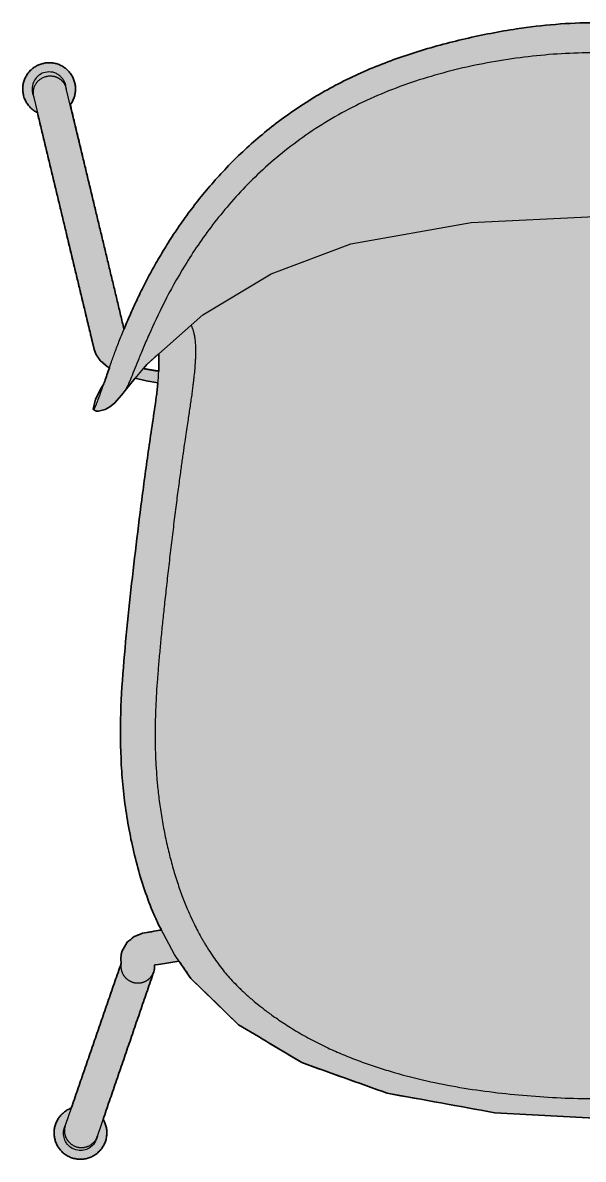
# Model space of a CAD drawing. Header units: millimetres. Extents: x 0 to 1796, y -1115 to 815.
# Drawn here: x 1181 to 1446, y -923 to -385 of the extents above; entities that cross this region are included whole.
import ezdxf

# ---------------------------------------------------------------- set-up
doc = ezdxf.new("R2010")
doc.units = ezdxf.units.MM
doc.layers.add('Blocks', color=7, linetype='Continuous')
doc.layers.add('Blocks$Fill', color=7, linetype='Continuous', true_color=0xffffff)
doc.layers.add('Blocks$Inner', color=7, linetype='Continuous', lineweight=25, true_color=0x007f00)
doc.layers.add('Blocks$Outline', color=7, linetype='Continuous', lineweight=35, true_color=0xff3f3f)

# ---------------------------------------------------------------- blocks, each defined once
blk = doc.blocks.new('N02 Dining Chair Top')
at = {"layer": 'Blocks$Fill'}
h = blk.add_hatch(color=256, dxfattribs=at)
h.paths.add_polyline_path([(471.13, 262.13), (470.65, 262.83), (470.39, 263.26), (470.14, 263.69), (469.91, 264.14), (469.7, 264.59), (469.51, 265.05), (469.34, 265.52), (469.18, 265.99), (469.05, 266.47), (468.93, 266.96), (468.83, 267.45), (468.76, 267.94), (468.7, 268.43), (468.66, 268.93), (468.64, 269.43), (468.65, 269.93), (468.67, 270.43), (468.71, 270.93), (468.78, 271.42), (468.86, 271.91), (468.96, 272.4), (469.08, 272.88), (469.22, 273.36), (469.38, 273.83), (469.56, 274.3), (469.76, 274.76), (469.97, 275.21), (470.21, 275.65), (470.46, 276.08), (470.73, 276.5), (471.01, 276.91), (471.31, 277.31), (471.63, 277.69), (471.96, 278.07), (472.31, 278.43), (472.67, 278.77), (473.04, 279.1), (473.43, 279.42), (473.83, 279.71), (474.24, 280), (474.66, 280.26), (475.1, 280.51), (475.54, 280.75), (475.99, 280.96), (476.45, 281.15), (476.92, 281.33), (477.39, 281.49), (477.87, 281.63), (478.35, 281.75), (478.84, 281.85), (479.34, 281.93), (479.83, 281.99), (480.33, 282.04), (480.83, 282.06), (481.33, 282.06), (481.83, 282.04), (482.33, 282), (482.82, 281.95), (483.32, 281.87), (483.81, 281.77), (484.07, 281.71), (484.55, 281.58), (485.03, 281.44), (485.5, 281.27), (485.97, 281.09), (486.42, 280.89), (486.87, 280.67), (487.31, 280.43), (487.74, 280.17), (488.16, 279.9), (488.57, 279.61), (488.96, 279.31), (489.35, 278.99), (489.72, 278.65), (490.07, 278.3), (490.42, 277.94), (490.74, 277.56), (491.06, 277.17), (491.35, 276.77), (491.63, 276.36), (491.9, 275.93), (492.14, 275.5), (492.37, 275.06), (492.58, 274.6), (492.77, 274.14), (492.95, 273.67), (493.1, 273.2), (493.24, 272.72), (493.35, 272.24), (493.45, 271.75), (493.53, 271.25), (493.58, 270.76), (493.62, 270.26), (493.64, 269.76), (493.64, 269.26), (493.61, 268.76), (493.57, 268.27), (493.51, 267.77), (493.43, 267.28), (493.32, 266.79), (493.2, 266.31), (493.06, 265.83), (492.9, 265.36), (492.72, 264.89), (492.52, 264.43), (492.31, 263.98), (492.08, 263.54), (491.82, 263.11), (491.56, 262.69), (491.27, 262.28), (490.97, 261.88), (490.65, 261.5), (490.32, 261.13), (489.98, 260.77), (489.61, 260.42), (489.24, 260.09), (488.85, 259.78), (488.45, 259.48), (488.04, 259.19), (487.62, 258.93), (487.19, 258.68), (486.69, 258.42), (459.86, 146.46), (458.72, 143.53), (457.13, 141.27), (453.52, 138.11), (452.59, 137.66), (455.25, 130), (456.54, 127.96), (459.2, 122.73), (460.31, 118), (460.1, 117.79), (459.22, 117.29), (458.98, 117.19), (458.68, 117.12), (457.77, 117.08), (454.61, 117.89), (452.41, 119.09), (450.12, 120.94), (446.91, 124.58), (446.09, 125.66), (445.19, 126.86), (440.38, 132.63), (435.12, 131.37), (429.65, 130.45), (430.02, 126.88), (440.3, 50.72), (445.49, 1.86), (446.45, -10.4), (447.12, -22.69), (447.3, -28.84), (447.37, -35), (447.3, -41.17), (447.11, -47.34), (446.77, -53.51), (446.28, -59.67), (445.63, -65.83), (444.81, -71.96), (443.83, -78.08), (442.69, -84.16), (441.39, -90.22), (439.92, -96.23), (438.27, -102.2), (436.44, -108.1), (435.45, -111.03), (434.41, -113.94), (433.32, -116.82), (432.17, -119.68), (430.97, -122.51), (429.71, -125.32), (427.98, -128.56), (436.96, -130.16), (440.82, -131.67), (444.21, -134.37), (446.66, -138.71), (447.25, -141.57), (447.05, -144.43), (470.65, -212.93), (470.72, -212.96), (471.19, -213.14), (471.64, -213.35), (472.09, -213.57), (472.53, -213.81), (472.96, -214.07), (473.38, -214.34), (473.78, -214.64), (474.18, -214.94), (474.56, -215.26), (474.93, -215.6), (475.28, -215.95), (475.62, -216.32), (475.95, -216.7), (476.26, -217.09), (476.55, -217.5), (476.83, -217.91), (477.09, -218.34), (477.34, -218.77), (477.56, -219.22), (477.77, -219.67), (477.96, -220.14), (478.13, -220.61), (478.28, -221.08), (478.42, -221.56), (478.53, -222.05), (478.63, -222.54), (478.7, -223.04), (478.76, -223.53), (478.79, -224.03), (478.81, -224.53), (478.8, -225.03), (478.78, -225.53), (478.73, -226.03), (478.67, -226.52), (478.58, -227.02), (478.48, -227.5), (478.35, -227.99), (478.21, -228.47), (478.05, -228.94), (477.87, -229.41), (477.67, -229.86), (477.45, -230.31), (477.22, -230.76), (476.96, -231.19), (476.69, -231.61), (476.41, -232.02), (476.11, -232.42), (475.79, -232.8), (475.45, -233.17), (475.11, -233.53), (474.74, -233.88), (474.37, -234.21), (473.98, -234.52), (473.58, -234.82), (473.17, -235.1), (472.74, -235.37), (472.31, -235.62), (471.87, -235.85), (471.42, -236.06), (470.96, -236.25), (470.49, -236.43), (470.01, -236.59), (469.53, -236.73), (469.05, -236.84), (468.56, -236.94), (468.29, -236.99), (467.8, -237.06), (467.3, -237.11), (466.8, -237.14), (466.3, -237.15), (465.8, -237.14), (465.3, -237.1), (464.81, -237.05), (464.31, -236.98), (463.82, -236.89), (463.33, -236.78), (462.85, -236.65), (462.37, -236.51), (461.9, -236.34), (461.44, -236.15), (460.98, -235.95), (460.53, -235.73), (460.1, -235.49), (459.67, -235.23), (459.25, -234.95), (458.84, -234.66), (458.45, -234.36), (458.07, -234.03), (457.7, -233.7), (457.34, -233.34), (457, -232.98), (456.68, -232.6), (456.37, -232.21), (456.07, -231.8), (455.79, -231.39), (455.53, -230.96), (455.29, -230.52), (455.06, -230.08), (454.85, -229.62), (454.66, -229.16), (454.49, -228.69), (454.34, -228.22), (454.21, -227.73), (454.09, -227.25), (454, -226.76), (453.92, -226.26), (453.87, -225.77), (453.83, -225.27), (453.82, -224.77), (453.82, -224.27), (453.85, -223.77), (453.89, -223.27), (453.96, -222.77), (454.04, -222.28), (454.15, -221.79), (454.27, -221.31), (454.41, -220.83), (454.58, -220.36), (454.76, -219.89), (454.96, -219.43), (455.17, -218.98), (455.41, -218.54), (455.58, -218.26), (431.62, -148.45), (431.54, -148.22), (431.48, -147.99), (431.42, -147.75), (431.36, -147.51), (431.32, -147.26), (431.28, -147.01), (431.25, -146.75), (431.22, -146.5), (431.21, -146.23), (431.2, -145.96), (431.21, -145.76), (431.21, -145.57), (431.23, -145.38), (431.24, -145.19), (431.1, -145.16), (429.36, -144.88), (421.62, -143.67), (419.69, -143.27), (414.06, -151.54), (391.43, -173.46), (361.49, -191.38), (321.13, -205.88), (270.17, -215.1), (222.82, -217.77), (175.47, -215.1), (124.52, -205.88), (84.15, -191.38), (54.22, -173.46), (31.59, -151.54), (25.96, -143.27), (24.02, -143.67), (20.17, -144.31), (14.55, -145.16), (14.4, -145.19), (14.42, -145.38), (14.43, -145.57), (14.44, -145.76), (14.44, -145.96), (14.44, -146.23), (14.42, -146.5), (14.4, -146.75), (14.37, -147.01), (14.33, -147.26), (14.28, -147.51), (14.23, -147.75), (14.17, -147.99), (14.1, -148.22), (14.03, -148.45), (-9.93, -218.26), (-9.76, -218.54), (-9.53, -218.98), (-9.31, -219.43), (-9.11, -219.89), (-8.93, -220.36), (-8.77, -220.83), (-8.63, -221.31), (-8.5, -221.79), (-8.4, -222.28), (-8.31, -222.77), (-8.25, -223.27), (-8.2, -223.77), (-8.18, -224.27), (-8.17, -224.77), (-8.19, -225.27), (-8.22, -225.77), (-8.28, -226.26), (-8.35, -226.76), (-8.45, -227.25), (-8.56, -227.73), (-8.7, -228.22), (-8.85, -228.69), (-9.02, -229.16), (-9.21, -229.62), (-9.42, -230.08), (-9.64, -230.52), (-9.89, -230.96), (-10.15, -231.39), (-10.43, -231.8), (-10.72, -232.21), (-11.03, -232.6), (-11.36, -232.98), (-11.7, -233.34), (-12.05, -233.7), (-12.42, -234.03), (-12.8, -234.36), (-13.2, -234.66), (-13.6, -234.95), (-14.02, -235.23), (-14.45, -235.49), (-14.89, -235.73), (-15.34, -235.95), (-15.79, -236.15), (-16.26, -236.34), (-16.73, -236.51), (-17.2, -236.65), (-17.69, -236.78), (-18.18, -236.89), (-18.67, -236.98), (-19.16, -237.05), (-19.66, -237.1), (-20.16, -237.14), (-20.66, -237.15), (-21.16, -237.14), (-21.66, -237.11), (-22.15, -237.06), (-22.65, -236.99), (-22.91, -236.94), (-23.4, -236.84), (-23.89, -236.73), (-24.37, -236.59), (-24.84, -236.43), (-25.31, -236.25), (-25.77, -236.06), (-26.22, -235.85), (-26.67, -235.62), (-27.1, -235.37), (-27.52, -235.1), (-27.94, -234.82), (-28.34, -234.52), (-28.72, -234.21), (-29.1, -233.88), (-29.46, -233.53), (-29.81, -233.17), (-30.14, -232.8), (-30.46, -232.42), (-30.76, -232.02), (-31.05, -231.61), (-31.32, -231.19), (-31.57, -230.76), (-31.81, -230.31), (-32.02, -229.86), (-32.22, -229.41), (-32.4, -228.94), (-32.57, -228.47), (-32.71, -227.99), (-32.83, -227.5), (-32.94, -227.02), (-33.02, -226.52), (-33.09, -226.03), (-33.13, -225.53), (-33.16, -225.03), (-33.16, -224.53), (-33.15, -224.03), (-33.11, -223.53), (-33.06, -223.04), (-32.98, -222.54), (-32.89, -222.05), (-32.77, -221.56), (-32.64, -221.08), (-32.49, -220.61), (-32.32, -220.14), (-32.13, -219.67), (-31.92, -219.22), (-31.69, -218.77), (-31.45, -218.34), (-31.19, -217.91), (-30.91, -217.5), (-30.61, -217.09), (-30.3, -216.7), (-29.98, -216.32), (-29.64, -215.95), (-29.28, -215.6), (-28.91, -215.26), (-28.53, -214.94), (-28.14, -214.64), (-27.73, -214.34), (-27.31, -214.07), (-26.88, -213.81), (-26.45, -213.57), (-26, -213.35), (-25.54, -213.14), (-25.08, -212.96), (-25.01, -212.93), (-1.41, -144.43), (-1.61, -141.57), (-1.02, -138.71), (1.44, -134.37), (4.82, -131.67), (8.68, -130.16), (17.25, -128.63), (17.66, -128.56), (15.93, -125.32), (14.68, -122.51), (13.47, -119.68), (12.33, -116.82), (11.23, -113.94), (10.19, -111.03), (9.21, -108.1), (7.37, -102.2), (5.73, -96.23), (4.26, -90.22), (2.95, -84.16), (1.82, -78.08), (0.84, -71.96), (0.02, -65.83), (-0.64, -59.67), (-1.13, -53.51), (-1.46, -47.34), (-1.66, -41.17), (-1.72, -35), (-1.66, -28.84), (-1.48, -22.69), (-0.81, -10.4), (0.16, 1.86), (5.34, 50.72), (15.62, 126.88), (16, 130.45), (10.52, 131.37), (5.26, 132.63), (0.46, 126.86), (-0.44, 125.66), (-1.26, 124.58), (-4.47, 120.94), (-6.77, 119.09), (-8.97, 117.89), (-12.12, 117.08), (-13.03, 117.12), (-13.33, 117.19), (-13.58, 117.29), (-14.45, 117.79), (-14.67, 118), (-13.56, 122.73), (-10.89, 127.96), (-9.61, 130), (-6.95, 137.66), (-7.87, 138.11), (-11.49, 141.27), (-13.08, 143.53), (-14.22, 146.46), (-41.05, 258.42), (-41.54, 258.68), (-41.98, 258.93), (-42.4, 259.19), (-42.81, 259.48), (-43.21, 259.78), (-43.6, 260.09), (-43.97, 260.42), (-44.33, 260.77), (-44.68, 261.13), (-45.01, 261.5), (-45.33, 261.88), (-45.63, 262.28), (-45.91, 262.69), (-46.18, 263.11), (-46.43, 263.54), (-46.66, 263.98), (-46.88, 264.43), (-47.08, 264.89), (-47.26, 265.36), (-47.42, 265.83), (-47.56, 266.31), (-47.68, 266.79), (-47.78, 267.28), (-47.86, 267.77), (-47.93, 268.27), (-47.97, 268.76), (-47.99, 269.26), (-47.99, 269.76), (-47.98, 270.26), (-47.94, 270.76), (-47.88, 271.25), (-47.8, 271.75), (-47.71, 272.24), (-47.59, 272.72), (-47.46, 273.2), (-47.3, 273.67), (-47.13, 274.14), (-46.94, 274.6), (-46.72, 275.06), (-46.5, 275.5), (-46.25, 275.93), (-45.99, 276.36), (-45.71, 276.77), (-45.41, 277.17), (-45.1, 277.56), (-44.77, 277.94), (-44.43, 278.3), (-44.07, 278.65), (-43.7, 278.99), (-43.32, 279.31), (-42.92, 279.61), (-42.51, 279.9), (-42.1, 280.17), (-41.67, 280.43), (-41.23, 280.67), (-40.78, 280.89), (-40.32, 281.09), (-39.86, 281.27), (-39.38, 281.44), (-38.91, 281.58), (-38.42, 281.71), (-38.16, 281.77), (-37.67, 281.87), (-37.18, 281.95), (-36.68, 282), (-36.18, 282.04), (-35.68, 282.06), (-35.18, 282.06), (-34.68, 282.04), (-34.19, 281.99), (-33.69, 281.93), (-33.2, 281.85), (-32.71, 281.75), (-32.22, 281.63), (-31.74, 281.49), (-31.27, 281.33), (-30.8, 281.15), (-30.34, 280.96), (-29.89, 280.75), (-29.45, 280.51), (-29.02, 280.26), (-28.6, 280), (-28.18, 279.71), (-27.79, 279.42), (-27.4, 279.1), (-27.02, 278.77), (-26.66, 278.43), (-26.32, 278.07), (-25.98, 277.69), (-25.67, 277.31), (-25.37, 276.91), (-25.08, 276.5), (-24.81, 276.08), (-24.56, 275.65), (-24.33, 275.21), (-24.11, 274.76), (-23.92, 274.3), (-23.74, 273.83), (-23.58, 273.36), (-23.44, 272.88), (-23.32, 272.4), (-23.21, 271.91), (-23.13, 271.42), (-23.07, 270.93), (-23.03, 270.43), (-23, 269.93), (-23, 269.43), (-23.02, 268.93), (-23.05, 268.43), (-23.11, 267.94), (-23.19, 267.45), (-23.29, 266.96), (-23.4, 266.47), (-23.54, 265.99), (-23.69, 265.52), (-23.87, 265.05), (-24.06, 264.59), (-24.27, 264.14), (-24.5, 263.69), (-24.74, 263.26), (-25.01, 262.83), (-25.48, 262.13), (-0.04, 155.95), (3.56, 164.3), (6.81, 171.29), (10.46, 178.59), (14.54, 186.15), (16.75, 190.01), (19.09, 193.91), (21.54, 197.84), (24.12, 201.8), (26.83, 205.78), (29.67, 209.76), (32.63, 213.74), (35.73, 217.71), (38.96, 221.66), (42.33, 225.58), (45.83, 229.47), (49.47, 233.32), (53.26, 237.12), (57.18, 240.87), (61.25, 244.54), (65.46, 248.15), (69.82, 251.67), (74.32, 255.11), (78.96, 258.44), (83.73, 261.68), (88.63, 264.8), (93.67, 267.81), (98.83, 270.69), (104.12, 273.44), (109.52, 276.04), (115.02, 278.5), (120.62, 280.82), (126.29, 282.99), (132.04, 285.04), (137.85, 286.95), (143.71, 288.74), (149.63, 290.41), (155.58, 291.97), (161.57, 293.41), (167.59, 294.75), (173.64, 295.97), (179.72, 297.08), (185.83, 298.06), (195.03, 299.3), (199.65, 299.8), (204.27, 300.22), (208.9, 300.56), (213.54, 300.8), (218.18, 300.95), (222.82, 301), (227.47, 300.95), (232.11, 300.8), (236.74, 300.56), (241.37, 300.22), (246, 299.8), (250.61, 299.3), (259.81, 298.06), (265.92, 297.08), (272, 295.97), (278.05, 294.75), (284.08, 293.41), (290.07, 291.97), (296.02, 290.41), (301.93, 288.74), (307.79, 286.95), (313.6, 285.04), (319.35, 282.99), (325.03, 280.82), (330.62, 278.5), (336.13, 276.04), (341.53, 273.44), (346.81, 270.69), (351.97, 267.81), (357.01, 264.8), (361.92, 261.68), (366.69, 258.44), (371.32, 255.11), (375.82, 251.67), (380.18, 248.15), (384.39, 244.54), (388.46, 240.87), (392.39, 237.12), (396.17, 233.32), (399.81, 229.47), (403.32, 225.58), (406.68, 221.66), (409.91, 217.71), (413.01, 213.74), (415.98, 209.76), (418.81, 205.78), (421.52, 201.8), (424.1, 197.84), (426.56, 193.91), (428.89, 190.01), (431.1, 186.15), (435.18, 178.59), (438.83, 171.29), (442.09, 164.3), (445.68, 155.95)], flags=0)
h.paths.add_polyline_path([(429.3, 144.17), (429.23, 143.17), (429.18, 142.17), (429.15, 140.66), (429.16, 139.15), (429.25, 136.1), (429.25, 136.04), (432.92, 136.59), (436.53, 137.25), (434.94, 139.17)], flags=0)
h.paths.add_polyline_path([(16.39, 136.04), (16.49, 139.15), (16.49, 140.66), (16.46, 142.17), (16.42, 143.17), (16.35, 144.17), (10.71, 139.17), (9.11, 137.25), (12.72, 136.59)], flags=0)
at = {"layer": 'Blocks$Inner'}
for p, q in [((-27.26, 269.51), (-27.53, 270.97)), ((-0.04, 155.94), (-27.35, 269.92)), ((-1.41, -144.43), (-27.84, -221.17)), ((-12.67, -226.25), (14.03, -148.45))]:
    blk.add_line(p, q, dxfattribs=at)
for points in [[(-25.48, 262.13), (-25.01, 262.83), (-24.74, 263.26), (-24.5, 263.69), (-24.27, 264.14), (-24.06, 264.59), (-23.87, 265.05), (-23.69, 265.52), (-23.54, 265.99), (-23.4, 266.47), (-23.29, 266.96), (-23.19, 267.45), (-23.11, 267.94), (-23.05, 268.43), (-23.02, 268.93), (-23, 269.43), (-23, 269.93), (-23.03, 270.43), (-23.07, 270.93), (-23.13, 271.42), (-23.21, 271.91), (-23.32, 272.4), (-23.44, 272.88), (-23.58, 273.36), (-23.74, 273.83), (-23.92, 274.3), (-24.11, 274.76), (-24.33, 275.21), (-24.56, 275.65), (-24.81, 276.08), (-25.08, 276.5), (-25.37, 276.91), (-25.67, 277.31), (-25.98, 277.69), (-26.32, 278.07), (-26.66, 278.43), (-27.02, 278.77), (-27.4, 279.1), (-27.79, 279.42), (-28.18, 279.71), (-28.6, 280), (-29.02, 280.26), (-29.45, 280.51), (-29.89, 280.75), (-30.34, 280.96), (-30.8, 281.15), (-31.27, 281.33), (-31.74, 281.49), (-32.22, 281.63), (-32.71, 281.75), (-33.2, 281.85), (-33.69, 281.93), (-34.19, 281.99), (-34.68, 282.04), (-35.18, 282.06), (-35.68, 282.06), (-36.18, 282.04), (-36.68, 282), (-37.18, 281.95), (-37.67, 281.87), (-38.16, 281.77), (-38.42, 281.71), (-38.91, 281.58), (-39.38, 281.44), (-39.86, 281.27), (-40.32, 281.09), (-40.78, 280.89), (-41.23, 280.67), (-41.67, 280.43), (-42.1, 280.17), (-42.51, 279.9), (-42.92, 279.61), (-43.32, 279.31), (-43.7, 278.99), (-44.07, 278.65), (-44.43, 278.3), (-44.77, 277.94), (-45.1, 277.56), (-45.41, 277.17), (-45.71, 276.77), (-45.99, 276.36), (-46.25, 275.93), (-46.5, 275.5), (-46.72, 275.06), (-46.94, 274.6), (-47.13, 274.14), (-47.3, 273.67), (-47.46, 273.2), (-47.59, 272.72), (-47.71, 272.24), (-47.8, 271.75), (-47.88, 271.25), (-47.94, 270.76), (-47.98, 270.26), (-47.99, 269.76), (-47.99, 269.26), (-47.97, 268.76), (-47.93, 268.27), (-47.86, 267.77), (-47.78, 267.28), (-47.68, 266.79), (-47.56, 266.31), (-47.42, 265.83), (-47.26, 265.36), (-47.08, 264.89), (-46.88, 264.43), (-46.66, 263.98), (-46.43, 263.54), (-46.18, 263.11), (-45.91, 262.69), (-45.63, 262.28), (-45.33, 261.88), (-45.01, 261.5), (-44.68, 261.13), (-44.33, 260.77), (-43.97, 260.42), (-43.6, 260.09), (-43.21, 259.78), (-42.81, 259.48), (-42.4, 259.19), (-41.98, 258.93), (-41.54, 258.68), (-41.05, 258.42)], [(-43.22, 267.19), (-42.8, 265.79)], [(-42.91, 266.19), (-14.22, 146.46), (-13.08, 143.53), (-11.49, 141.27), (-7.87, 138.11), (-6.95, 137.66)], [(-9.61, 130), (-10.89, 127.96), (-13.56, 122.73), (-14.67, 118), (-14.45, 117.79), (-13.58, 117.29), (-13.33, 117.19), (-13.03, 117.12), (-12.12, 117.08), (-8.97, 117.89), (-6.77, 119.09), (-4.47, 120.94), (-1.26, 124.58), (-0.44, 125.66), (0.46, 126.86), (10.71, 139.17), (37.32, 162.76), (69.68, 182.05), (107.35, 196.32), (164.27, 206.39), (222.82, 209.2)], [(16, 130.45), (10.52, 131.37), (5.26, 132.63)], [(429.71, -125.32), (421.79, -140.19), (414.06, -151.54), (391.43, -173.46), (361.49, -191.38), (321.13, -205.88), (270.17, -215.1), (222.82, -217.77), (175.47, -215.1), (124.52, -205.88), (84.15, -191.38), (54.22, -173.46), (31.59, -151.54), (23.85, -140.19), (15.93, -125.32)], [(25.96, -143.27), (24.02, -143.67), (20.17, -144.31), (16.29, -144.88), (14.55, -145.16), (14.4, -145.19)], [(-25.01, -212.93), (-25.08, -212.96), (-25.54, -213.14), (-26, -213.35), (-26.45, -213.57), (-26.88, -213.81), (-27.31, -214.07), (-27.73, -214.34), (-28.14, -214.64), (-28.53, -214.94), (-28.91, -215.26), (-29.28, -215.6), (-29.64, -215.95), (-29.98, -216.32), (-30.3, -216.7), (-30.61, -217.09), (-30.91, -217.5), (-31.19, -217.91), (-31.45, -218.34), (-31.69, -218.77), (-31.92, -219.22), (-32.13, -219.67), (-32.32, -220.14), (-32.49, -220.61), (-32.64, -221.08), (-32.77, -221.56), (-32.89, -222.05), (-32.98, -222.54), (-33.06, -223.04), (-33.11, -223.53), (-33.15, -224.03), (-33.16, -224.53), (-33.16, -225.03), (-33.13, -225.53), (-33.09, -226.03), (-33.02, -226.52), (-32.94, -227.02), (-32.83, -227.5), (-32.71, -227.99), (-32.57, -228.47), (-32.4, -228.94), (-32.22, -229.41), (-32.02, -229.86), (-31.81, -230.31), (-31.57, -230.76), (-31.32, -231.19), (-31.05, -231.61), (-30.76, -232.02), (-30.46, -232.42), (-30.14, -232.8), (-29.81, -233.17), (-29.46, -233.53), (-29.1, -233.88), (-28.72, -234.21), (-28.34, -234.52), (-27.94, -234.82), (-27.52, -235.1), (-27.1, -235.37), (-26.67, -235.62), (-26.22, -235.85), (-25.77, -236.06), (-25.31, -236.25), (-24.84, -236.43), (-24.37, -236.59), (-23.89, -236.73), (-23.4, -236.84), (-22.91, -236.94), (-22.65, -236.99), (-22.15, -237.06), (-21.66, -237.11), (-21.16, -237.14), (-20.66, -237.15), (-20.16, -237.14), (-19.66, -237.1), (-19.16, -237.05), (-18.67, -236.98), (-18.18, -236.89), (-17.69, -236.78), (-17.2, -236.65), (-16.73, -236.51), (-16.26, -236.34), (-15.79, -236.15), (-15.34, -235.95), (-14.89, -235.73), (-14.45, -235.49), (-14.02, -235.23), (-13.6, -234.95), (-13.2, -234.66), (-12.8, -234.36), (-12.42, -234.03), (-12.05, -233.7), (-11.7, -233.34), (-11.36, -232.98), (-11.03, -232.6), (-10.72, -232.21), (-10.43, -231.8), (-10.15, -231.39), (-9.89, -230.96), (-9.64, -230.52), (-9.42, -230.08), (-9.21, -229.62), (-9.02, -229.16), (-8.85, -228.69), (-8.7, -228.22), (-8.56, -227.73), (-8.45, -227.25), (-8.35, -226.76), (-8.28, -226.26), (-8.22, -225.77), (-8.19, -225.27), (-8.17, -224.77), (-8.18, -224.27), (-8.2, -223.77), (-8.25, -223.27), (-8.31, -222.77), (-8.4, -222.28), (-8.5, -221.79), (-8.63, -221.31), (-8.77, -220.83), (-8.93, -220.36), (-9.11, -219.89), (-9.31, -219.43), (-9.53, -218.98), (-9.76, -218.54), (-9.93, -218.26)]]:
    blk.add_lwpolyline(points, dxfattribs=at)
for points, knots in [([(-14.45, 117.79), (-14.4, 117.77), (-14.17, 118.04), (-13.55, 119.26), (-12.71, 121.29), (-11.37, 124.91), (-9.31, 130.85), (-6.67, 138.51), (-4.11, 145.59), (-1.91, 151.37), (0.62, 157.6), (3.5, 164.24), (6.75, 171.24), (10.39, 178.55), (14.46, 186.11), (19, 193.89), (24.04, 201.79), (29.58, 209.76), (35.64, 217.72), (42.24, 225.6), (49.38, 233.35), (57.08, 240.91), (65.37, 248.2), (74.23, 255.17), (83.64, 261.75), (93.59, 267.9), (104.04, 273.53), (118.6, 280.28), (137.71, 287.28), (161.48, 293.7), (189.82, 299.19), (210.44, 301), (222.82, 301)], [0.5853128, 0.5853128, 0.5853128, 0.5853128, 0.5955056, 0.6067416, 0.6179775, 0.6292135, 0.6516854, 0.6741573, 0.6853933, 0.6966292, 0.7078652, 0.7191011, 0.7303371, 0.741573, 0.752809, 0.7640449, 0.7752809, 0.7865169, 0.7977528, 0.8089888, 0.8202247, 0.8314607, 0.8426966, 0.8539326, 0.8651685, 0.8764045, 0.8876404, 0.8988764, 0.9213483, 0.9438202, 0.9662921, 1, 1, 1, 1]), ([(222.82, 286.77), (212.31, 286.77), (191.28, 285.48), (165.42, 281.04), (145.27, 275.75), (130.54, 270.89), (116.34, 265.11), (102.91, 258.41), (90.36, 250.85), (78.76, 242.61), (68.03, 233.74), (55.11, 221.39), (41.33, 205.26), (28.38, 186.04), (18.63, 168.25), (12.65, 155.44), (8.93, 146.73), (7.36, 142.89), (6.64, 141.1)], [0.9993051, 0.9993051, 0.9993051, 0.9993051, 1.0249461, 1.0505872, 1.0634077, 1.0762282, 1.0890487, 1.1018692, 1.1146897, 1.1275102, 1.1403307, 1.1531513, 1.1787923, 1.2044333, 1.2300743, 1.2557154, 1.2685359, 1.2813564, 1.2813564, 1.2813564, 1.2813564]), ([(-37.41, 277.5), (-38.32, 277.27), (-40.01, 276.53), (-42.28, 274.39), (-43.66, 271.22), (-43.61, 268.74), (-43.31, 267.54)], [2.495302, 2.495302, 2.495302, 2.495302, 2.709588, 2.923874, 3.209588, 3.495302, 3.495302, 3.495302, 3.495302]), ([(-27.6, 271.33), (-27.82, 272.24), (-28.53, 273.93), (-30.18, 275.8), (-31.99, 276.96), (-34.32, 277.79), (-36.19, 277.78), (-37.41, 277.5)], [1.495302, 1.495302, 1.495302, 1.495302, 1.709588, 1.923874, 2.066731, 2.209588, 2.495302, 2.495302, 2.495302, 2.495302]), ([(31.68, 157.76), (31.79, 157.55), (32.1, 156.92), (32.53, 155.8), (32.97, 154.24), (33.38, 152.25), (33.68, 149.8), (33.84, 147.05), (33.84, 144.48), (33.77, 142.29), (33.65, 139.94), (33.44, 137.13), (33.17, 134.32), (32.89, 131.72), (32.63, 129.53), (32.3, 127.05), (31.9, 124.09), (31.45, 120.98), (30.86, 116.96), (30.2, 112.59), (29.41, 107.33), (28.72, 102.65), (28.05, 98.06), (27.52, 94.29), (27.1, 91.34), (26.64, 88.03), (25.97, 83.09), (25.05, 76.17), (23.9, 67.06), (22.73, 57.42), (21.57, 47.57), (20.45, 37.86), (19.6, 30.18), (18.97, 24.42), (18.55, 20.38), (18.14, 16.49), (17.62, 11.31), (17.01, 4.95), (16.35, -2.47), (15.57, -12.03), (15.02, -20.93), (14.76, -29.01), (14.68, -34.67), (14.7, -39.49), (14.81, -44.93), (15.05, -50.57), (15.4, -55.66), (15.78, -60.01), (16.16, -63.61), (16.63, -67.5), (17.36, -72.75), (18.49, -79.46), (19.84, -86.11), (21.03, -91.26), (21.96, -94.97), (22.96, -98.64), (24.41, -103.61), (26.42, -109.73), (28.97, -116.43), (31.42, -122.09), (33.37, -126.15), (34.9, -129.14), (36.08, -131.32), (37.11, -133.17), (38.01, -134.71), (39, -136.36), (40.36, -138.54), (42.16, -141.28), (44.45, -144.5), (46.84, -147.6), (49.29, -150.53), (51.83, -153.32), (54.07, -155.58), (55.94, -157.38), (57.42, -158.75), (58.88, -160.06), (60.71, -161.65), (62.99, -163.55), (66.19, -166.08), (70.36, -169.19), (76.15, -173.19), (83.16, -177.52), (90.81, -181.69), (97.07, -184.7), (101.81, -186.79), (106.61, -188.81), (112.7, -191.15), (120.22, -193.74), (130.36, -196.85), (143.25, -200.14), (158.96, -203.23), (174.82, -205.49), (190.77, -207.08), (206.78, -208.16), (217.48, -208.44), (222.82, -208.44)], [-0.4585443, -0.4585443, -0.4585443, -0.4585443, -0.4551282, -0.4487179, -0.4423077, -0.4358974, -0.4294872, -0.4230769, -0.4166667, -0.4134615, -0.4102564, -0.4038462, -0.3974359, -0.3942308, -0.3910256, -0.3878205, -0.3846154, -0.3814103, -0.3782051, -0.3717949, -0.3685897, -0.3653846, -0.3621795, -0.3605769, -0.3589744, -0.3573718, -0.3557692, -0.3525641, -0.349359, -0.3461538, -0.3429487, -0.3397436, -0.3365385, -0.3349359, -0.3333333, -0.3317308, -0.3301282, -0.3269231, -0.3237179, -0.3205128, -0.3141026, -0.3108974, -0.3076923, -0.3044872, -0.3012821, -0.2948718, -0.2884615, -0.2852564, -0.2820513, -0.2788462, -0.275641, -0.2692308, -0.2628205, -0.2596154, -0.2564103, -0.2532051, -0.25, -0.2435897, -0.2371795, -0.2307692, -0.224359, -0.2179487, -0.2115385, -0.2083333, -0.2051282, -0.2019231, -0.1987179, -0.1923077, -0.1858974, -0.1794872, -0.1730769, -0.1666667, -0.1602564, -0.1570513, -0.1538462, -0.150641, -0.1474359, -0.1410256, -0.1346154, -0.1282051, -0.1217949, -0.1153846, -0.1089744, -0.1025641, -0.099359, -0.0961538, -0.0897436, -0.0833333, -0.0769231, -0.0641026, -0.0512821, -0.0384615, -0.025641, -0.0128205, 0, 0, 0, 0]), ([(15.93, -125.32), (15.08, -123.46), (10.97, -114.05), (5.27, -96.35), (1.23, -76.07), (-0.75, -59.68), (-1.82, -43.23), (-1.78, -22.66), (0.06, 1.87), (2.49, 26.32), (5.31, 50.73), (7.82, 71.05), (9.97, 87.29), (11.66, 99.45), (13.47, 111.6), (14.85, 120.69), (15.63, 126.87), (16.08, 131.08), (16.38, 135.07), (16.5, 139.15), (16.49, 141.86), (16.4, 143.51), (16.35, 144.17)], [13.7808989, 13.7808989, 13.7808989, 13.7808989, 13.7865169, 13.8089888, 13.8314607, 13.8426966, 13.8539326, 13.8764045, 13.8988764, 13.9213483, 13.9438202, 13.9662921, 13.9775281, 13.988764, 14, 14.011236, 14.0140449, 14.0168539, 14.0224719, 14.0252809, 14.0280899, 14.0300036, 14.0300036, 14.0300036, 14.0300036]), ([(6.64, 141.1), (5.84, 139.14), (4.57, 135.95), (3.48, 133.31), (2.97, 132.11), (2.07, 129.98), (1.31, 128.34), (0.71, 127.15)], [1.28135638, 1.28135638, 1.28135638, 1.28135638, 1.293482, 1.30630251, 1.30630251, 1.30630251, 1.32889229, 1.32889229, 1.32889229, 1.32889229]), ([(13.91, -148.76), (14.03, -148.46), (14.32, -147.55), (14.44, -146.6), (14.44, -145.96)], [0.25, 0.25, 0.25, 0.25, 0.5, 1, 1, 1, 1]), ([(-21.92, -232.91), (-23.15, -232.71), (-24.87, -231.99), (-26.7, -230.32), (-27.93, -228.55), (-28.72, -226.18), (-28.72, -224.34), (-28.52, -223.18)], [1, 1, 1, 1, 1.285714, 1.428571, 1.571429, 1.785714, 2, 2, 2, 2]), ([(-12.67, -226.25), (-12.89, -227.38), (-13.8, -229.58), (-16.23, -231.91), (-19.15, -233.02), (-20.99, -233.05), (-21.92, -232.91)], [0.0220458, 0.0220458, 0.0220458, 0.0220458, 0.2857143, 0.5714286, 0.7857143, 1, 1, 1, 1])]:
    blk.add_open_spline(points, degree=3, knots=knots, dxfattribs=at)
for points, weights, knots in [([(-29.29, 273.39), (-32.42, 276.54), (-36.9, 275.47), (-42.88, 274.04), (-43.1, 268.17)], [0.868128464057, 0.807353064939, 1, 0.758632626736, 0.915077187202], [0.537624, 0.537624, 0.537624, 1.570796, 1.570796, 2.865258, 2.865258, 2.865258]), ([(-0.31, -149.91), (1.21, -152.31), (3.92, -153.24), (4.93, -153.59), (5.99, -153.66)], [0.855560951242, 0.87069983192, 1, 0.947789875799, 0.914193341084], [0.7098387, 0.7098387, 0.7098387, 1.4032799, 1.4032799, 1.6832846, 1.6832846, 1.6832846]), ([(13.65, -149.36), (13.87, -148.92), (14.03, -148.45), (14.44, -147.24), (14.44, -145.96)], [1, 0.974445991924, 1, 0.936663050391, 0.900718808623], [2.8609348, 2.8609348, 2.8609348, 2.9979987, 2.9979987, 3.3377186, 3.3377186, 3.3377186]), ([(-27.84, -221.17), (-30.38, -228.56), (-22.82, -231.16), (-21.58, -231.58), (-20.28, -231.6)], [1, 0.707106781187, 1, 0.93666305039, 0.900718808622], [81.163465, 81.163465, 81.163465, 82.734262, 82.734262, 83.07394, 83.07394, 83.07394]), ([(-20.28, -231.6), (-14.54, -231.68), (-12.71, -226.36), (-12.69, -226.31), (-12.67, -226.25)], [0.900718808623, 0.770443730796, 1, 0.996940584848, 0.993945083917], [83.07394, 83.07394, 83.07394, 84.305058, 84.305058, 84.321466, 84.321466, 84.321466])]:
    blk.add_rational_spline(points, weights, degree=2, knots=knots, dxfattribs=at)
for points, weights, degree in [([(-27.35, 269.92), (-28.37, 274.2), (-32.78, 275.41)], [1, 0.807007203691, 0.868347502413], 2), ([(-42.76, 270.13), (-43.38, 268.17), (-42.91, 266.19)], [0.868562313212, 0.900436285431, 1], 2), ([(9.11, 137.25), (12.6, 136.56), (16.39, 136.04)], [0.886294300578, 0.903256261989, 0.929005643634], 2), ([(-1.41, -144.43), (-1.92, -147.36), (-0.31, -149.91)], [1, 0.840064088274, 0.855560951242], 2), ([(14.44, -145.96), (14.44, -145.7), (14.43, -145.44), (14.4, -145.17)], [0.900718808623, 1, 1, 1], 3), ([(11.04, -152.33), (12.56, -151.3), (13.46, -149.71)], [0.858310431628, 0.87353530875, 0.937487300418], 2), ([(13.46, -149.71), (13.56, -149.54), (13.6, -149.45), (13.65, -149.36)], [0.937487300418, 1, 1, 1], 3), ([(5.99, -153.66), (8.76, -153.87), (11.04, -152.33)], [0.914193341084, 0.836569082164, 0.858310431628], 2), ([(-27.86, -226.11), (-27.69, -226.6), (-27.46, -227.07)], [0.857817622469, 0.853844453153, 0.853573257574], 2), ([(-26.95, -227.97), (-26.66, -228.4), (-26.32, -228.8)], [0.856671892992, 0.860089777287, 0.867253668978], 2), ([(-25.59, -229.54), (-25.2, -229.89), (-24.77, -230.18)], [0.885542686833, 0.896978232965, 0.912501762603], 2), ([(-23.87, -230.71), (-23.4, -230.95), (-22.9, -231.13)], [0.948630140795, 0.969948557263, 0.996047058028], 2), ([(-17.78, -231.24), (-17.28, -231.09), (-16.81, -230.87)], [0.857818506221, 0.853844096674, 0.853573204833], 2), ([(-15.9, -230.38), (-15.46, -230.1), (-15.06, -229.77)], [0.856666898316, 0.860088028802, 0.867268306477], 2), ([(-21.9, -231.41), (-21.39, -231.53), (-20.86, -231.57)], [0.955240419915, 0.934023745665, 0.917233862809], 2), ([(-19.83, -231.59), (-19.3, -231.57), (-18.78, -231.48)], [0.889153255235, 0.877361165839, 0.869475084899], 2)]:
    blk.add_rational_spline(points, weights, degree=degree, dxfattribs=at)
for points, degree in [([(-27.53, 270.97), (-27.55, 271.09), (-27.58, 271.21), (-27.6, 271.33)], 3), ([(-43.31, 267.54), (-43.28, 267.42), (-43.25, 267.3), (-43.22, 267.19)], 3), ([(17.25, -128.63), (8.68, -130.16)], 1), ([(17.66, -128.56), (17.25, -128.63)], 1), ([(1.44, -134.37), (-1.02, -138.71)], 1), ([(4.82, -131.67), (1.44, -134.37)], 1), ([(8.68, -130.16), (4.82, -131.67)], 1), ([(-1.02, -138.71), (-1.61, -141.57)], 1), ([(-1.61, -141.57), (-1.41, -144.43)], 1), ([(-28.52, -223.18), (-28.36, -222.4), (-28.12, -221.66), (-27.84, -221.17)], 3)]:
    blk.add_open_spline(points, degree=degree, dxfattribs=at)
at = {"layer": 'Blocks$Outline'}
for points in [[(-41.05, 258.42), (-41.54, 258.68), (-41.98, 258.93), (-42.4, 259.19), (-42.81, 259.48), (-43.21, 259.78), (-43.6, 260.09), (-43.97, 260.42), (-44.33, 260.77), (-44.68, 261.13), (-45.01, 261.5), (-45.33, 261.88), (-45.63, 262.28), (-45.91, 262.69), (-46.18, 263.11), (-46.43, 263.54), (-46.66, 263.98), (-46.88, 264.43), (-47.08, 264.89), (-47.26, 265.36), (-47.42, 265.83), (-47.56, 266.31), (-47.68, 266.79), (-47.78, 267.28), (-47.86, 267.77), (-47.93, 268.27), (-47.97, 268.76), (-47.99, 269.26), (-47.99, 269.76), (-47.98, 270.26), (-47.94, 270.76), (-47.88, 271.25), (-47.8, 271.75), (-47.71, 272.24), (-47.59, 272.72), (-47.46, 273.2), (-47.3, 273.67), (-47.13, 274.14), (-46.94, 274.6), (-46.72, 275.06), (-46.5, 275.5), (-46.25, 275.93), (-45.99, 276.36), (-45.71, 276.77), (-45.41, 277.17), (-45.1, 277.56), (-44.77, 277.94), (-44.43, 278.3), (-44.07, 278.65), (-43.7, 278.99), (-43.32, 279.31), (-42.92, 279.61), (-42.51, 279.9), (-42.1, 280.17), (-41.67, 280.43), (-41.23, 280.67), (-40.78, 280.89), (-40.32, 281.09), (-39.86, 281.27), (-39.38, 281.44), (-38.91, 281.58), (-38.42, 281.71), (-38.16, 281.77), (-37.67, 281.87), (-37.18, 281.95), (-36.68, 282), (-36.18, 282.04), (-35.68, 282.06), (-35.18, 282.06), (-34.68, 282.04), (-34.19, 281.99), (-33.69, 281.93), (-33.2, 281.85), (-32.71, 281.75), (-32.22, 281.63), (-31.74, 281.49), (-31.27, 281.33), (-30.8, 281.15), (-30.34, 280.96), (-29.89, 280.75), (-29.45, 280.51), (-29.02, 280.26), (-28.6, 280), (-28.18, 279.71), (-27.79, 279.42), (-27.4, 279.1), (-27.02, 278.77), (-26.66, 278.43), (-26.32, 278.07), (-25.98, 277.69), (-25.67, 277.31), (-25.37, 276.91), (-25.08, 276.5), (-24.81, 276.08), (-24.56, 275.65), (-24.33, 275.21), (-24.11, 274.76), (-23.92, 274.3), (-23.74, 273.83), (-23.58, 273.36), (-23.44, 272.88), (-23.32, 272.4), (-23.21, 271.91), (-23.13, 271.42), (-23.07, 270.93), (-23.03, 270.43), (-23, 269.93), (-23, 269.43), (-23.02, 268.93), (-23.05, 268.43), (-23.11, 267.94), (-23.19, 267.45), (-23.29, 266.96), (-23.4, 266.47), (-23.54, 265.99), (-23.69, 265.52), (-23.87, 265.05), (-24.06, 264.59), (-24.27, 264.14), (-24.5, 263.69), (-24.74, 263.26), (-25.01, 262.83), (-25.48, 262.13)], [(16.35, 144.17), (10.71, 139.17), (9.11, 137.25)], [(5.26, 132.63), (0.46, 126.86), (-0.44, 125.66), (-1.26, 124.58), (-4.47, 120.94), (-6.77, 119.09), (-8.97, 117.89), (-12.12, 117.08), (-13.03, 117.12), (-13.33, 117.19), (-13.58, 117.29), (-14.45, 117.79), (-14.67, 118), (-13.56, 122.73), (-10.89, 127.96), (-9.61, 130)], [(16, 130.45), (10.52, 131.37), (5.26, 132.63)], [(25.96, -143.27), (24.02, -143.67), (20.17, -144.31), (16.29, -144.88), (14.55, -145.16), (14.4, -145.19)], [(-9.93, -218.26), (-9.76, -218.54), (-9.53, -218.98), (-9.31, -219.43), (-9.11, -219.89), (-8.93, -220.36), (-8.77, -220.83), (-8.63, -221.31), (-8.5, -221.79), (-8.4, -222.28), (-8.31, -222.77), (-8.25, -223.27), (-8.2, -223.77), (-8.18, -224.27), (-8.17, -224.77), (-8.19, -225.27), (-8.22, -225.77), (-8.28, -226.26), (-8.35, -226.76), (-8.45, -227.25), (-8.56, -227.73), (-8.7, -228.22), (-8.85, -228.69), (-9.02, -229.16), (-9.21, -229.62), (-9.42, -230.08), (-9.64, -230.52), (-9.89, -230.96), (-10.15, -231.39), (-10.43, -231.8), (-10.72, -232.21), (-11.03, -232.6), (-11.36, -232.98), (-11.7, -233.34), (-12.05, -233.7), (-12.42, -234.03), (-12.8, -234.36), (-13.2, -234.66), (-13.6, -234.95), (-14.02, -235.23), (-14.45, -235.49), (-14.89, -235.73), (-15.34, -235.95), (-15.79, -236.15), (-16.26, -236.34), (-16.73, -236.51), (-17.2, -236.65), (-17.69, -236.78), (-18.18, -236.89), (-18.67, -236.98), (-19.16, -237.05), (-19.66, -237.1), (-20.16, -237.14), (-20.66, -237.15), (-21.16, -237.14), (-21.66, -237.11), (-22.15, -237.06), (-22.65, -236.99), (-22.91, -236.94), (-23.4, -236.84), (-23.89, -236.73), (-24.37, -236.59), (-24.84, -236.43), (-25.31, -236.25), (-25.77, -236.06), (-26.22, -235.85), (-26.67, -235.62), (-27.1, -235.37), (-27.52, -235.1), (-27.94, -234.82), (-28.34, -234.52), (-28.72, -234.21), (-29.1, -233.88), (-29.46, -233.53), (-29.81, -233.17), (-30.14, -232.8), (-30.46, -232.42), (-30.76, -232.02), (-31.05, -231.61), (-31.32, -231.19), (-31.57, -230.76), (-31.81, -230.31), (-32.02, -229.86), (-32.22, -229.41), (-32.4, -228.94), (-32.57, -228.47), (-32.71, -227.99), (-32.83, -227.5), (-32.94, -227.02), (-33.02, -226.52), (-33.09, -226.03), (-33.13, -225.53), (-33.16, -225.03), (-33.16, -224.53), (-33.15, -224.03), (-33.11, -223.53), (-33.06, -223.04), (-32.98, -222.54), (-32.89, -222.05), (-32.77, -221.56), (-32.64, -221.08), (-32.49, -220.61), (-32.32, -220.14), (-32.13, -219.67), (-31.92, -219.22), (-31.69, -218.77), (-31.45, -218.34), (-31.19, -217.91), (-30.91, -217.5), (-30.61, -217.09), (-30.3, -216.7), (-29.98, -216.32), (-29.64, -215.95), (-29.28, -215.6), (-28.91, -215.26), (-28.53, -214.94), (-28.14, -214.64), (-27.73, -214.34), (-27.31, -214.07), (-26.88, -213.81), (-26.45, -213.57), (-26, -213.35), (-25.54, -213.14), (-25.08, -212.96), (-25.01, -212.93)]]:
    blk.add_lwpolyline(points, dxfattribs=at)
for points, degree, knots in [([(-0.04, 155.95), (0.19, 156.51), (1.32, 159.21), (3.5, 164.24), (6.75, 171.24), (10.39, 178.55), (14.46, 186.11), (19, 193.89), (24.04, 201.79), (29.58, 209.76), (35.64, 217.72), (42.24, 225.6), (49.38, 233.35), (57.08, 240.91), (65.37, 248.2), (74.23, 255.17), (83.64, 261.75), (93.59, 267.9), (104.04, 273.53), (118.6, 280.28), (137.71, 287.28), (161.48, 293.7), (189.82, 299.19), (210.44, 301), (222.82, 301), (235.21, 301), (255.83, 299.19), (284.16, 293.7), (307.93, 287.28), (327.04, 280.28), (341.6, 273.53), (352.06, 267.9), (362.01, 261.75), (371.42, 255.17), (380.28, 248.2), (388.56, 240.91), (396.27, 233.35), (403.41, 225.6), (410, 217.72), (416.06, 209.76), (421.61, 201.79), (426.64, 193.89), (431.18, 186.11), (435.26, 178.55), (438.9, 171.24), (442.15, 164.24), (444.33, 159.21), (445.45, 156.51), (445.68, 155.95)], 3, [0.7048377, 0.7048377, 0.7048377, 0.7048377, 0.7078652, 0.7191011, 0.7303371, 0.741573, 0.752809, 0.7640449, 0.7752809, 0.7865169, 0.7977528, 0.8089888, 0.8202247, 0.8314607, 0.8426966, 0.8539326, 0.8651685, 0.8764045, 0.8876404, 0.8988764, 0.9213483, 0.9438202, 0.9662921, 1, 1, 1, 1.0337079, 1.0561798, 1.0786517, 1.1011236, 1.1123596, 1.1235955, 1.1348315, 1.1460674, 1.1573034, 1.1685393, 1.1797753, 1.1910112, 1.2022472, 1.2134831, 1.2247191, 1.2359551, 1.247191, 1.258427, 1.2696629, 1.2808989, 1.2921348, 1.2951623, 1.2951623, 1.2951623, 1.2951623]), ([(-6.95, 137.66), (-7.41, 137.89), (-7.87, 138.11), (-9.68, 139.69), (-11.49, 141.27), (-12.28, 142.4), (-13.08, 143.53), (-13.65, 144.99), (-14.22, 146.46), (-27.63, 202.44), (-41.05, 258.42)], 2, [-130.267539, -130.267539, -130.267539, -129.268335, -129.268335, -128.268335, -128.268335, -127.268335, -127.268335, -126.268335, -126.268335, -11.136392, -11.136392, -11.136392]), ([(16.39, 136.04), (16.4, 136.06), (16.44, 137.09), (16.5, 139.15), (16.49, 141.86), (16.4, 143.51), (16.35, 144.17)], 3, [14.022417634, 14.022417634, 14.022417634, 14.022417634, 14.02247191, 14.025280899, 14.028089888, 14.03000357, 14.03000357, 14.03000357, 14.03000357]), ([(-9.61, 130), (-9.47, 130.39), (-8.66, 132.73), (-7.77, 135.33), (-6.95, 137.66), (-6.95, 137.66)], 3, [0.64833771, 0.64833771, 0.64833771, 0.64833771, 0.65168539, 0.66800839, 0.66800861, 0.66800861, 0.66800861, 0.66800861]), ([(17.66, -128.56), (17.09, -127.48), (16.51, -126.4), (15.93, -125.32), (15.08, -123.46), (10.97, -114.05), (5.27, -96.35), (1.23, -76.07), (-0.75, -59.68), (-1.82, -43.23), (-1.78, -22.66), (0.06, 1.87), (2.49, 26.32), (5.31, 50.73), (7.82, 71.05), (9.97, 87.29), (11.66, 99.45), (13.47, 111.6), (14.85, 120.69), (15.63, 126.87), (15.87, 129.12), (15.99, 130.3), (16, 130.45)], 3, [13.5629741, 13.5629741, 13.5629741, 13.5629741, 13.7808989, 13.7808989, 13.7808989, 13.7865169, 13.8089888, 13.8314607, 13.8426966, 13.8539326, 13.8764045, 13.8988764, 13.9213483, 13.9438202, 13.9662921, 13.9775281, 13.988764, 14, 14.011236, 14.0140449, 14.0168539, 14.0172506, 14.0172506, 14.0172506, 14.0172506]), ([(-1.41, -144.43), (-1.47, -143.47), (-1.54, -142.52), (-1.61, -141.57), (-1.41, -140.61), (-1.21, -139.66), (-1.02, -138.71), (-0.2, -137.27), (0.62, -135.82), (1.44, -134.37), (2.57, -133.47), (3.69, -132.57), (4.82, -131.67), (6.11, -131.16), (7.4, -130.66), (8.68, -130.16), (11.54, -129.65), (14.4, -129.14), (17.25, -128.63), (17.39, -128.6), (17.52, -128.58), (17.66, -128.56)], 3, [0, 0, 0, 0, 1, 1, 1, 2, 2, 2, 3, 3, 3, 4, 4, 4, 5, 5, 5, 6, 6, 6, 7, 7, 7, 7]), ([(419.69, -143.27), (417.81, -146.03), (415.93, -148.78), (414.06, -151.54), (406.51, -158.84), (398.97, -166.15), (391.43, -173.46), (381.45, -179.43), (371.47, -185.41), (361.49, -191.38), (348.04, -196.21), (334.58, -201.04), (321.13, -205.88), (304.14, -208.95), (287.16, -212.03), (270.17, -215.1), (254.39, -215.99), (238.61, -216.88), (222.82, -217.77), (207.04, -216.88), (191.26, -215.99), (175.47, -215.1), (158.49, -212.03), (141.5, -208.95), (124.52, -205.88), (111.06, -201.04), (97.61, -196.21), (84.15, -191.38), (74.18, -185.41), (64.2, -179.43), (54.22, -173.46), (46.67, -166.15), (39.13, -158.84), (31.59, -151.54), (29.71, -148.78), (27.83, -146.03), (25.96, -143.27)], 3, [1.052644, 1.052644, 1.052644, 1.052644, 1.780899, 1.780899, 1.780899, 2.780899, 2.780899, 2.780899, 3.780899, 3.780899, 3.780899, 4.780899, 4.780899, 4.780899, 5.780899, 5.780899, 5.780899, 6.780899, 6.780899, 6.780899, 7.780899, 7.780899, 7.780899, 8.780899, 8.780899, 8.780899, 9.780899, 9.780899, 9.780899, 10.780899, 10.780899, 10.780899, 11.780899, 11.780899, 11.780899, 12.509154, 12.509154, 12.509154, 12.509154])]:
    blk.add_open_spline(points, degree=degree, knots=knots, dxfattribs=at)
for points, degree in [([(-25.48, 262.13), (-12.76, 209.04), (-0.04, 155.95)], 2), ([(-25.01, -212.93), (-13.21, -178.68), (-1.41, -144.43)], 2), ([(14.03, -148.45), (2.05, -183.35), (-9.93, -218.26)], 2), ([(14.44, -145.96), (14.44, -146.14), (14.43, -146.32), (14.42, -146.5)], 3)]:
    blk.add_open_spline(points, degree=degree, dxfattribs=at)
for points, weights, degree in [([(9.11, 137.25), (12.6, 136.56), (16.39, 136.04)], [0.886295735823, 0.903257351375, 0.929005643634], 2), ([(14.4, -145.19), (14.43, -145.45), (14.44, -145.7), (14.44, -145.96)], [0.999999175855, 0.999959297141, 0.997989769085, 0.900718808623], 3), ([(14.42, -146.5), (14.37, -147.17), (14.24, -147.83), (14.03, -148.45)], [0.916453102944, 0.938504159449, 0.966353125134, 1], 3)]:
    blk.add_rational_spline(points, weights, degree=degree, dxfattribs=at)

msp = doc.modelspace()

# ---------------------------------------------------------------- block references
at = {"layer": 'Blocks'}
msp.add_blockref('N02 Dining Chair Top', (1228.99, -685.7), dxfattribs=at)

doc.saveas('drawing.dxf')
